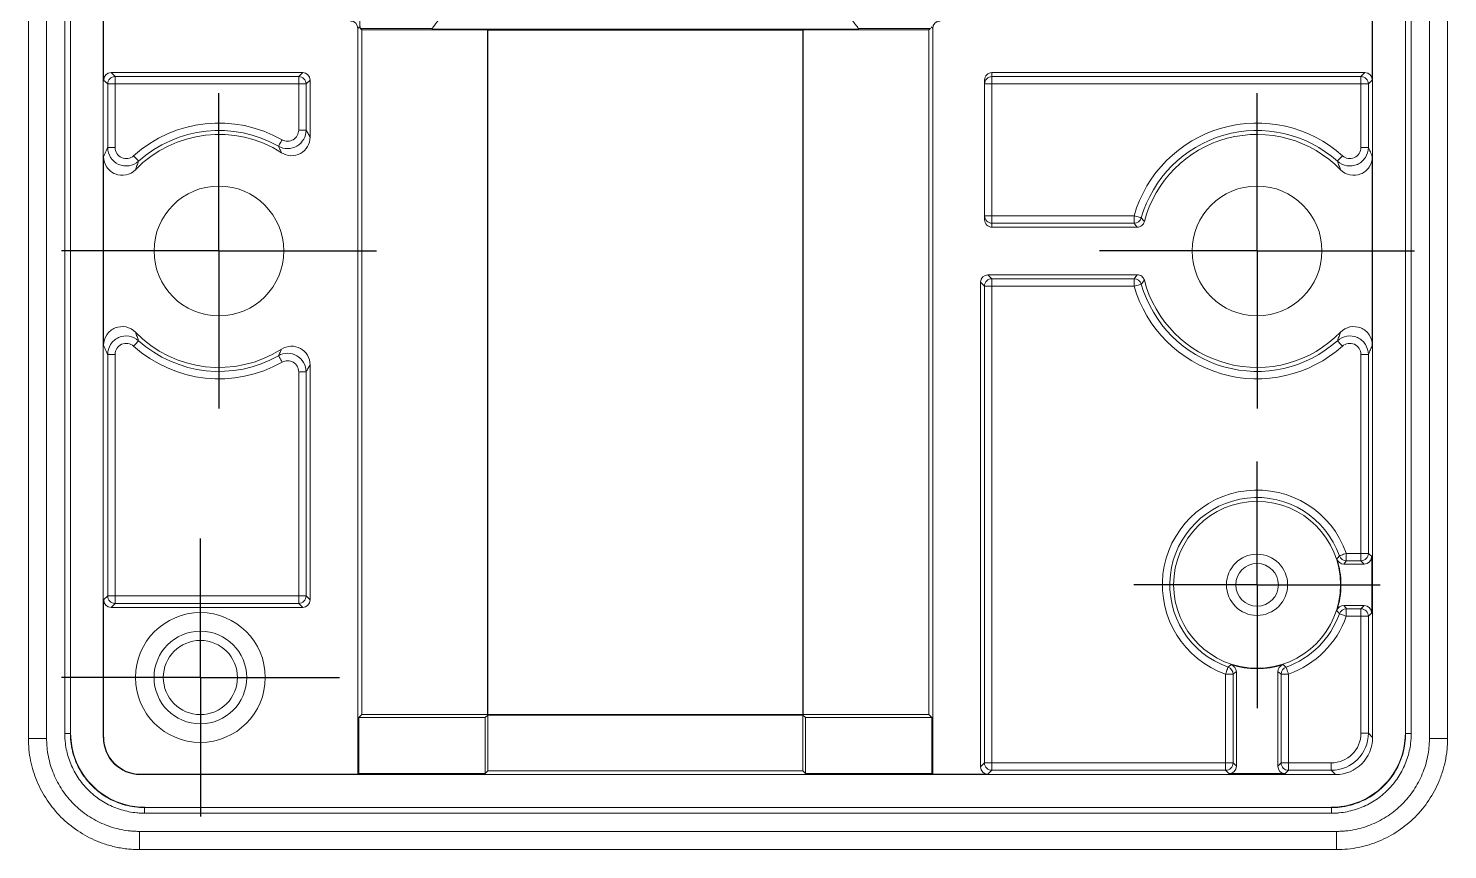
# Model space of a CAD drawing. Header units: millimetres. Extents: x 2 to 295, y 1 to 209.
# Drawn here: x 200.39 to 238.67, y 115.47 to 137.61 of the extents above; entities that cross this region are included whole.
import ezdxf

# ---------------------------------------------------------------- set-up
doc = ezdxf.new("R2010")
doc.units = ezdxf.units.MM
doc.layers.add('SLD-0', color=179, linetype='Continuous')

# ---------------------------------------------------------------- blocks, each defined once
blk = doc.blocks.new('SW_CENTERMARKSYMBOL_3')
at = {"layer": 'SLD-0', "color": 0}
for p, q in [((0, 2.5), (0, 4.25)), ((0, 0), (0, 2.5)), ((-2.5, 0), (-4.25, 0)), ((0, 0), (-2.5, 0)), ((0, 0), (0, -2.5)), ((0, 0), (2.5, 0)), ((2.5, 0), (4.25, 0)), ((0, -2.5), (0, -4.25))]:
    blk.add_line(p, q, dxfattribs=at)
blk = doc.blocks.new('SW_CENTERMARKSYMBOL_5')
at = {"layer": 'SLD-0', "color": 0}
for p, q in [((0, 2.5), (0, 3.325)), ((0, 0), (0, 2.5)), ((-2.5, 0), (-3.325, 0)), ((0, 0), (-2.5, 0)), ((0, 0), (0, -2.5)), ((0, 0), (2.5, 0)), ((2.5, 0), (3.325, 0)), ((0, -2.5), (0, -3.325))]:
    blk.add_line(p, q, dxfattribs=at)
blk = doc.blocks.new('SW_CENTERMARKSYMBOL_8')
at = {"layer": 'SLD-0', "color": 0}
for p, q in [((0, 2.5), (0, 4.25)), ((0, 0), (0, 2.5)), ((-2.5, 0), (-4.25, 0)), ((0, 0), (-2.5, 0)), ((0, 0), (0, -2.5)), ((0, 0), (2.5, 0)), ((2.5, 0), (4.25, 0)), ((0, -2.5), (0, -4.25))]:
    blk.add_line(p, q, dxfattribs=at)
blk = doc.blocks.new('SW_CENTERMARKSYMBOL_9')
at = {"layer": 'SLD-0', "color": 0}
for p, q in [((0, 2.5), (0, 3.75)), ((0, 0), (0, 2.5)), ((-2.5, 0), (-3.75, 0)), ((0, 0), (-2.5, 0)), ((0, 0), (0, -2.5)), ((0, 0), (2.5, 0)), ((2.5, 0), (3.75, 0)), ((0, -2.5), (0, -3.75))]:
    blk.add_line(p, q, dxfattribs=at)

msp = doc.modelspace()

# ---------------------------------------------------------------- linework, layer by layer
at = {"color": 7, "linetype": 'Continuous', "lineweight": 15}
for p, q in [((200.389, 118.468), (200.389, 162.748)), ((200.88, 162.748), (200.88, 118.468)), ((202.41, 118.49), (202.41, 162.726)), ((236.646, 162.726), (236.646, 118.49)), ((238.177, 118.468), (238.177, 162.748)), ((238.668, 162.748), (238.668, 118.468)), ((201.37, 118.601), (201.37, 162.616)), ((201.521, 162.616), (201.521, 118.601)), ((201.528, 162.608), (201.528, 118.608)), ((237.528, 118.608), (237.528, 162.608)), ((237.536, 118.601), (237.536, 162.616)), ((237.687, 162.616), (237.687, 118.601)), ((202.419, 137.978), (202.419, 136.217)), ((236.637, 136.217), (236.637, 137.978)), ((209.318, 137.65), (209.277, 137.608)), ((209.277, 137.608), (209.277, 117.499)), ((209.337, 137.608), (209.378, 137.568)), ((211.284, 137.608), (209.337, 137.608)), ((209.378, 119.108), (209.378, 137.568)), ((212.773, 137.568), (209.378, 137.568)), ((222.789, 137.585), (211.268, 137.585)), ((212.778, 137.562), (212.773, 137.568)), ((212.773, 137.568), (212.773, 119.108)), ((221.278, 137.562), (212.778, 137.562)), ((212.778, 137.562), (212.778, 119.113)), ((221.283, 137.568), (221.278, 137.562)), ((221.278, 119.113), (221.278, 137.562)), ((224.678, 137.568), (221.283, 137.568)), ((221.283, 119.108), (221.283, 137.568)), ((224.719, 137.608), (222.773, 137.608)), ((224.678, 137.568), (224.719, 137.608)), ((224.678, 137.568), (224.678, 119.108)), ((224.78, 137.608), (224.738, 137.65)), ((224.78, 117.499), (224.78, 137.608)), ((202.619, 136.417), (207.787, 136.417)), ((202.619, 136.417), (202.727, 136.31)), ((202.727, 136.31), (207.68, 136.31)), ((202.727, 136.31), (202.727, 136.11)), ((207.68, 136.31), (207.787, 136.417)), ((207.68, 136.31), (207.68, 136.11)), ((226.378, 136.417), (236.437, 136.417)), ((226.378, 136.417), (226.378, 136.31)), ((226.378, 136.31), (236.33, 136.31)), ((226.378, 136.11), (226.378, 136.31)), ((236.33, 136.31), (236.437, 136.417)), ((236.33, 136.11), (236.33, 136.31)), ((202.527, 136.11), (202.419, 136.217)), ((202.527, 134.399), (202.527, 136.11)), ((202.527, 136.11), (202.727, 136.11)), ((202.727, 136.11), (202.727, 134.399)), ((207.68, 136.11), (202.727, 136.11)), ((207.68, 134.867), (207.68, 136.11)), ((207.88, 136.11), (207.68, 136.11)), ((207.987, 136.217), (207.88, 136.11)), ((207.88, 136.11), (207.88, 134.867)), ((207.987, 134.677), (207.987, 136.217)), ((226.178, 136.217), (226.178, 132.449)), ((226.378, 136.11), (226.178, 136.11)), ((226.378, 136.11), (226.378, 132.556)), ((236.33, 136.11), (226.378, 136.11)), ((236.53, 136.11), (236.33, 136.11)), ((236.33, 134.399), (236.33, 136.11)), ((236.637, 136.217), (236.53, 136.11)), ((236.53, 136.11), (236.53, 134.399)), ((207.68, 134.867), (207.88, 134.867)), ((202.727, 134.399), (202.527, 134.399)), ((236.53, 134.399), (236.33, 134.399)), ((202.419, 134.148), (202.419, 129.069)), ((236.637, 129.069), (236.637, 134.148)), ((226.378, 132.556), (226.178, 132.556)), ((226.378, 132.556), (226.378, 132.356)), ((226.378, 132.556), (230.213, 132.556)), ((230.213, 132.356), (230.213, 132.556)), ((226.378, 132.356), (226.378, 132.249)), ((230.213, 132.356), (226.378, 132.356)), ((230.295, 132.249), (226.378, 132.249)), ((230.295, 130.967), (226.269, 130.967)), ((226.269, 130.967), (226.377, 130.86)), ((226.069, 130.767), (226.069, 117.699)), ((226.177, 130.66), (226.069, 130.767)), ((226.177, 117.806), (226.177, 130.66)), ((226.177, 130.66), (226.377, 130.66)), ((226.377, 130.86), (230.213, 130.86)), ((226.377, 130.86), (226.377, 130.66)), ((226.377, 130.66), (226.377, 117.806)), ((230.213, 130.66), (226.377, 130.66)), ((230.213, 130.86), (230.213, 130.66)), ((202.527, 122.306), (202.527, 128.817)), ((202.727, 128.817), (202.527, 128.817)), ((202.727, 128.817), (202.727, 122.306)), ((236.53, 128.817), (236.33, 128.817)), ((236.33, 123.456), (236.33, 128.817)), ((236.53, 128.817), (236.53, 123.456)), ((207.68, 128.349), (207.88, 128.349)), ((207.68, 122.306), (207.68, 128.349)), ((207.88, 128.349), (207.88, 122.306)), ((207.987, 122.199), (207.987, 128.539)), ((235.936, 123.456), (235.936, 123.256)), ((235.936, 123.456), (236.33, 123.456)), ((236.53, 123.456), (236.33, 123.456)), ((236.33, 123.256), (236.33, 123.456)), ((236.53, 123.456), (236.62, 123.367)), ((236.62, 123.367), (236.62, 121.85)), ((235.872, 123.167), (236.42, 123.167)), ((236.33, 123.256), (235.936, 123.256)), ((236.42, 123.167), (236.33, 123.256)), ((202.419, 122.199), (202.527, 122.306)), ((202.419, 118.499), (202.419, 122.199)), ((202.527, 122.306), (202.727, 122.306)), ((202.727, 122.106), (202.727, 122.306)), ((202.727, 122.306), (207.68, 122.306)), ((207.68, 122.106), (207.68, 122.306)), ((207.88, 122.306), (207.68, 122.306)), ((207.88, 122.306), (207.987, 122.199)), ((202.727, 122.106), (202.619, 121.999)), ((202.619, 121.999), (207.787, 121.999)), ((207.68, 122.106), (202.727, 122.106)), ((207.787, 121.999), (207.68, 122.106)), ((236.42, 122.05), (235.872, 122.05)), ((235.936, 121.96), (236.33, 121.96)), ((235.936, 121.76), (235.936, 121.96)), ((236.33, 121.76), (235.936, 121.76)), ((236.33, 121.96), (236.42, 122.05)), ((236.33, 121.76), (236.33, 121.96)), ((236.53, 121.76), (236.33, 121.76)), ((236.33, 118.606), (236.33, 121.76)), ((236.62, 121.85), (236.53, 121.76)), ((236.53, 121.76), (236.53, 118.606)), ((232.68, 120.2), (232.88, 120.2)), ((232.68, 117.806), (232.68, 120.2)), ((232.88, 120.2), (232.88, 117.806)), ((232.97, 117.717), (232.97, 120.265)), ((234.087, 120.265), (234.087, 117.717)), ((234.177, 117.806), (234.177, 120.2)), ((234.377, 120.2), (234.177, 120.2)), ((234.377, 120.2), (234.377, 117.806)), ((209.378, 119.108), (209.298, 119.028)), ((209.378, 119.108), (212.773, 119.108)), ((212.778, 119.095), (212.711, 119.028)), ((212.778, 119.113), (212.773, 119.108)), ((212.778, 119.113), (221.278, 119.113)), ((221.278, 119.095), (212.778, 119.095)), ((212.778, 119.095), (212.778, 117.588)), ((221.278, 119.113), (221.283, 119.108)), ((221.278, 119.095), (221.345, 119.028)), ((221.278, 117.588), (221.278, 119.095)), ((221.283, 119.108), (224.678, 119.108)), ((224.678, 119.108), (224.758, 119.028)), ((209.298, 119.028), (209.298, 117.521)), ((209.298, 119.028), (212.711, 119.028)), ((212.711, 119.028), (212.711, 117.521)), ((221.345, 119.028), (224.758, 119.028)), ((221.345, 117.521), (221.345, 119.028)), ((224.758, 117.521), (224.758, 119.028)), ((200.389, 118.468), (200.88, 118.468)), ((201.37, 118.601), (201.521, 118.601)), ((201.521, 118.601), (201.528, 118.608)), ((202.41, 118.49), (202.419, 118.499)), ((236.53, 118.606), (236.33, 118.606)), ((236.53, 118.606), (236.646, 118.49)), ((237.528, 118.608), (237.536, 118.601)), ((237.687, 118.601), (237.536, 118.601)), ((238.668, 118.468), (238.177, 118.468)), ((209.298, 117.521), (209.277, 117.499)), ((209.298, 117.521), (212.711, 117.521)), ((212.778, 117.588), (212.711, 117.521)), ((212.778, 117.588), (221.278, 117.588)), ((221.278, 117.588), (221.345, 117.521)), ((221.345, 117.521), (224.758, 117.521)), ((224.758, 117.521), (224.78, 117.499)), ((226.069, 117.699), (226.177, 117.806)), ((226.377, 117.806), (226.177, 117.806)), ((226.377, 117.606), (226.269, 117.499)), ((226.377, 117.806), (226.377, 117.606)), ((226.377, 117.806), (232.68, 117.806)), ((232.68, 117.606), (226.377, 117.606)), ((232.68, 117.806), (232.68, 117.606)), ((232.68, 117.806), (232.88, 117.806)), ((232.77, 117.517), (232.68, 117.606)), ((232.88, 117.806), (232.97, 117.717)), ((234.087, 117.717), (234.177, 117.806)), ((234.177, 117.806), (234.377, 117.806)), ((234.377, 117.606), (234.287, 117.517)), ((234.377, 117.606), (234.377, 117.806)), ((234.377, 117.806), (235.53, 117.806)), ((235.53, 117.606), (234.377, 117.606)), ((235.53, 117.606), (235.53, 117.806)), ((235.646, 117.49), (235.53, 117.606)), ((203.419, 117.499), (203.41, 117.49)), ((235.646, 117.49), (203.41, 117.49)), ((203.419, 117.499), (209.277, 117.499)), ((224.78, 117.499), (226.269, 117.499)), ((234.287, 117.517), (232.77, 117.517)), ((203.528, 116.608), (203.521, 116.601)), ((203.521, 116.449), (203.521, 116.601)), ((203.521, 116.601), (235.536, 116.601)), ((235.536, 116.449), (203.521, 116.449)), ((203.528, 116.608), (235.528, 116.608)), ((235.536, 116.601), (235.528, 116.608)), ((235.536, 116.449), (235.536, 116.601)), ((203.388, 115.96), (235.668, 115.96)), ((203.388, 115.469), (203.388, 115.96)), ((235.668, 115.469), (235.668, 115.96)), ((235.668, 115.469), (203.388, 115.469))]:
    msp.add_line(p, q, dxfattribs=at)
at = {"color": 7, "linetype": 'Continuous', "lineweight": 15, "flags": 128}
for points in [[(207.232, 134.606), (207.213, 134.573), (207.194, 134.54), (207.177, 134.51), (207.162, 134.484), (207.15, 134.462), (207.141, 134.446), (207.135, 134.436), (207.133, 134.432)], [(203.227, 134.176), (203.253, 134.147), (203.278, 134.119), (203.301, 134.094), (203.321, 134.071), (203.337, 134.053), (203.35, 134.039), (203.357, 134.03), (203.36, 134.027)], [(235.696, 134.027), (235.699, 134.03), (235.707, 134.039), (235.719, 134.053), (235.736, 134.071), (235.756, 134.094), (235.779, 134.119), (235.804, 134.147), (235.83, 134.176)], [(230.405, 132.501), (230.401, 132.503), (230.39, 132.506), (230.372, 132.511), (230.348, 132.518), (230.319, 132.526), (230.286, 132.536), (230.25, 132.546), (230.213, 132.556)], [(230.295, 132.249), (230.25, 132.307), (230.213, 132.356)], [(230.213, 130.86), (230.259, 130.92), (230.295, 130.967)], [(230.405, 130.715), (230.401, 130.714), (230.39, 130.711), (230.372, 130.706), (230.348, 130.699), (230.319, 130.69), (230.286, 130.681), (230.25, 130.671), (230.213, 130.66)], [(203.227, 129.04), (203.253, 129.069), (203.278, 129.097), (203.301, 129.123), (203.321, 129.145), (203.337, 129.164), (203.35, 129.178), (203.357, 129.186), (203.36, 129.189)], [(235.696, 129.189), (235.699, 129.186), (235.707, 129.178), (235.719, 129.164), (235.736, 129.145), (235.756, 129.123), (235.779, 129.097), (235.804, 129.069), (235.83, 129.04)], [(207.232, 128.61), (207.213, 128.644), (207.194, 128.676), (207.177, 128.706), (207.162, 128.733), (207.15, 128.754), (207.141, 128.77), (207.135, 128.78), (207.133, 128.784)], [(235.936, 123.456), (235.9, 123.444), (235.864, 123.431), (235.832, 123.42), (235.803, 123.41), (235.78, 123.401), (235.762, 123.395), (235.751, 123.391), (235.748, 123.39)], [(235.936, 123.256), (235.904, 123.212), (235.872, 123.167)], [(235.936, 121.76), (235.9, 121.773), (235.864, 121.785), (235.832, 121.797), (235.803, 121.807), (235.78, 121.815), (235.762, 121.821), (235.751, 121.825), (235.748, 121.826)], [(232.68, 120.2), (232.693, 120.237), (232.705, 120.272), (232.717, 120.305), (232.727, 120.333), (232.735, 120.357), (232.741, 120.374), (232.745, 120.385), (232.746, 120.389)], [(234.177, 120.2), (234.132, 120.232), (234.087, 120.265)], [(234.377, 120.2), (234.364, 120.237), (234.351, 120.272), (234.34, 120.305), (234.33, 120.333), (234.321, 120.357), (234.315, 120.374), (234.311, 120.385), (234.31, 120.389)]]:
    msp.add_lwpolyline(points, dxfattribs=at)
at = {"color": 7, "linetype": 'Continuous', "lineweight": 15}
for centre, radius in [((205.528, 131.608), 1.75), ((233.528, 131.608), 1.75), ((233.528, 122.608), 2.25), ((233.528, 122.608), 0.825), ((233.528, 122.608), 0.575), ((205.028, 120.108), 1.75), ((205.028, 120.108), 1.25), ((205.028, 120.108), 1)]:
    msp.add_circle(centre, radius, dxfattribs=at)
for centre, radius, start, end in [((217.028, 133.608), 7, 145.149, 145.3816), ((217.028, 133.608), 7, 34.6184, 34.851), ((202.727, 136.11), 0.2, 90.0052, 179.9948), ((207.68, 136.11), 0.2, 0.0052, 89.9948), ((226.378, 136.217), 0.2, 90, 180), ((226.378, 136.11), 0.2, 89.9987, 179.9992), ((236.33, 136.11), 0.2, 0.0057, 89.9943), ((205.528, 131.608), 3.448, 60.3942, 131.8701), ((205.528, 131.608), 3.141, 57.4467, 135.7754), ((205.528, 131.608), 3.248, 60.3942, 131.8701), ((233.528, 131.608), 3.448, 48.1299, 164.0382), ((233.528, 131.608), 3.248, 48.1299, 164.0382), ((233.528, 131.608), 3.141, 44.2246, 165.4219), ((226.378, 132.556), 0.2, 180.0008, 270.001), ((226.378, 132.449), 0.2, 180, 270), ((230.213, 132.556), 0.2, 270.0038, 344.0346), ((238.208, 138.741), 9.99, 218.647, 219.4051), ((226.377, 130.66), 0.2, 90.005, 179.995), ((230.213, 130.66), 0.2, 15.9652, 89.9964), ((233.528, 131.608), 3.448, 195.9618, 311.8701), ((238.186, 124.494), 9.962, 140.5938, 141.3541), ((233.528, 131.608), 3.248, 195.9618, 311.8701), ((233.528, 131.608), 3.141, 194.5781, 315.7754), ((205.528, 131.608), 3.141, 224.2246, 302.5533), ((205.528, 131.608), 3.448, 228.1299, 299.6058), ((205.528, 131.608), 3.248, 228.1299, 299.6058), ((233.528, 122.608), 2.553, 19.4062, 250.5938), ((233.528, 122.608), 2.353, 19.4062, 250.5938), ((230.039, 127.763), 7.191, 321.6841, 322.5425), ((233.528, 122.608), 2.263, 342.0678, 17.9322), ((235.936, 123.456), 0.2, 199.4097, 269.9964), ((236.33, 123.456), 0.2, 270.0062, 359.9943), ((202.727, 122.306), 0.2, 180.005, 269.995), ((207.68, 122.306), 0.2, 270.005, 359.995), ((233.528, 122.608), 2.353, 289.4062, 340.5938), ((233.528, 122.608), 2.553, 289.4062, 340.5938), ((229.9, 117.345), 7.367, 37.4671, 38.3051), ((235.936, 121.76), 0.2, 90.0036, 160.5903), ((228.865, 116.954), 8.664, 35.296, 36.0278), ((236.33, 121.76), 0.2, 0.0055, 89.9945), ((228.335, 126.146), 7.253, 307.4598, 308.3109), ((232.68, 120.2), 0.2, 0.0047, 70.5891), ((233.528, 122.608), 2.263, 252.0678, 287.9322), ((227.917, 127.211), 8.59, 305.2929, 306.0309), ((234.377, 120.2), 0.2, 109.4109, 179.9953), ((238.733, 126.161), 7.271, 231.6902, 232.5391), ((226.377, 117.806), 0.2, 180.005, 269.995), ((232.68, 117.806), 0.2, 270.0052, 359.9948), ((234.377, 117.806), 0.2, 180.0055, 269.9945)]:
    msp.add_arc(centre, radius, start, end, dxfattribs=at)
for centre, major_axis, ratio, start_param, end_param in [((209.077, 137.608), (-0.141, -0.141), 0.999924, 2.356233, 3.926953), ((209.338, 140.608), (0, 3), 0.008727, 2.537675, 3.132866), ((224.98, 137.608), (0.141, -0.141), 0.999924, 2.356233, 3.926953), ((202.619, 136.217), (0.141, -0.141), 0.999924, 2.356233, 3.926953), ((207.787, 136.217), (-0.141, -0.141), 0.999924, 2.356233, 3.926953), ((236.437, 136.217), (-0.141, -0.141), 0.999924, 2.356233, 3.926953), ((226.269, 130.767), (-0.141, 0.141), 0.999924, 5.497825, 7.068545), ((236.42, 123.367), (0.141, -0.141), 0.999924, 5.497825, 7.068545), ((202.619, 122.199), (-0.141, -0.141), 0.999924, 5.497825, 7.068545), ((207.787, 122.199), (0.141, -0.141), 0.999924, 5.497825, 7.068545), ((236.42, 121.85), (0.141, 0.141), 0.999924, 5.497825, 7.068545), ((203.528, 118.608), (1.414, 1.414), 0.999924, 2.356233, 3.926953), ((203.41, 118.49), (0.707, 0.707), 0.999924, 2.356233, 3.926953), ((203.419, 118.499), (0.707, 0.707), 0.999924, 2.356233, 3.926953), ((235.528, 118.608), (-1.414, 1.414), 0.999924, 2.356233, 3.926953), ((235.53, 118.607), (0.707, -0.707), 0.999954, 5.497825, 7.068545), ((235.53, 118.607), (-0.566, 0.566), 0.999924, 2.356233, 3.926953), ((235.646, 118.49), (-0.707, 0.707), 0.999924, 2.356233, 3.926953), ((226.269, 117.699), (0.141, 0.141), 0.999924, 2.356233, 3.926953), ((232.77, 117.717), (0.141, -0.141), 0.999924, 5.497825, 7.068545), ((234.287, 117.717), (-0.141, -0.141), 0.999924, 5.497825, 7.068545)]:
    msp.add_ellipse(centre, major_axis=major_axis, ratio=ratio, start_param=start_param, end_param=end_param, dxfattribs=at)
for points, knots in [([(211.284, 137.608), (211.285, 137.61), (211.304, 137.638), (211.378, 137.741), (211.433, 137.816), (211.578, 138.002), (211.669, 138.115), (211.883, 138.357), (212.007, 138.489), (212.145, 138.624)], [0, 0, 0, 0, 0.25, 0.25, 0.5, 0.5, 0.75, 0.75, 1, 1, 1, 1]), ([(221.911, 138.624), (222.048, 138.49), (222.173, 138.357), (222.387, 138.114), (222.477, 138.005), (222.586, 137.865), (222.618, 137.822), (222.673, 137.747), (222.696, 137.716), (222.752, 137.639), (222.771, 137.61), (222.773, 137.608)], [0, 0, 0, 0, 0.25, 0.25, 0.5, 0.5, 0.625, 0.625, 0.75, 0.75, 1, 1, 1, 1]), ([(207.88, 134.867), (207.88, 134.779), (207.857, 134.693), (207.77, 134.543), (207.707, 134.479), (207.556, 134.391), (207.47, 134.368), (207.296, 134.367), (207.209, 134.389), (207.133, 134.432)], [0, 0, 0, 0, 0.25, 0.25, 0.5, 0.5, 0.75, 0.75, 1, 1, 1, 1]), ([(207.232, 134.606), (207.323, 134.554), (207.44, 134.555), (207.622, 134.661), (207.68, 134.762), (207.68, 134.867)], [0, 0, 0, 0, 0.5, 0.5, 1, 1, 1, 1]), ([(207.88, 134.867), (207.898, 134.837), (207.915, 134.806), (207.933, 134.774), (207.951, 134.742), (207.969, 134.71), (207.987, 134.677)], [0.00019828, 0.00019828, 0.00019828, 0.00019828, 0.00629806, 0.00629806, 0.00629806, 0.01250197, 0.01250197, 0.01250197, 0.01250197]), ([(202.419, 134.148), (202.427, 134.168), (202.436, 134.188), (202.444, 134.208), (202.453, 134.23), (202.462, 134.252), (202.471, 134.273), (202.49, 134.316), (202.508, 134.358), (202.527, 134.399)], [0, 0, 0, 0, 0.00283024, 0.00283024, 0.00283024, 0.00599671, 0.00599671, 0.00599671, 0.01230479, 0.01230479, 0.01230479, 0.01230479]), ([(203.36, 134.027), (203.288, 133.962), (203.199, 133.92), (203.01, 133.891), (202.91, 133.904), (202.736, 133.982), (202.66, 134.046), (202.555, 134.208), (202.527, 134.303), (202.527, 134.399)], [0, 0, 0, 0, 0.25, 0.25, 0.5, 0.5, 0.75, 0.75, 1, 1, 1, 1]), ([(202.727, 134.399), (202.727, 134.341), (202.743, 134.284), (202.806, 134.188), (202.852, 134.149), (202.957, 134.102), (203.016, 134.094), (203.13, 134.112), (203.183, 134.137), (203.227, 134.176)], [0, 0, 0, 0, 0.25, 0.25, 0.5, 0.5, 0.75, 0.75, 1, 1, 1, 1]), ([(207.218, 134.256), (207.204, 134.286), (207.19, 134.316), (207.175, 134.346), (207.161, 134.375), (207.147, 134.404), (207.133, 134.432)], [0, 0, 0, 0, 0.00620371, 0.00620371, 0.00620371, 0.01230331, 0.01230331, 0.01230331, 0.01230331]), ([(207.987, 134.677), (207.987, 134.587), (207.963, 134.499), (207.872, 134.346), (207.806, 134.282), (207.649, 134.196), (207.56, 134.174), (207.382, 134.18), (207.294, 134.207), (207.218, 134.256)], [0, 0, 0, 0, 0.25, 0.25, 0.5, 0.5, 0.75, 0.75, 1, 1, 1, 1]), ([(236.53, 134.399), (236.53, 134.303), (236.502, 134.208), (236.398, 134.047), (236.321, 133.982), (236.147, 133.904), (236.048, 133.891), (235.858, 133.92), (235.768, 133.962), (235.696, 134.027)], [0, 0, 0, 0, 0.25, 0.25, 0.5, 0.5, 0.75, 0.75, 1, 1, 1, 1]), ([(235.83, 134.176), (235.873, 134.137), (235.927, 134.112), (236.041, 134.094), (236.1, 134.102), (236.205, 134.149), (236.251, 134.188), (236.313, 134.284), (236.33, 134.341), (236.33, 134.399)], [0, 0, 0, 0, 0.25, 0.25, 0.5, 0.5, 0.75, 0.75, 1, 1, 1, 1]), ([(236.53, 134.399), (236.548, 134.359), (236.566, 134.318), (236.584, 134.276), (236.602, 134.234), (236.619, 134.192), (236.637, 134.148)], [0.0001983, 0.0001983, 0.0001983, 0.0001983, 0.00635645, 0.00635645, 0.00635645, 0.01250309, 0.01250309, 0.01250309, 0.01250309]), ([(203.277, 133.799), (203.208, 133.727), (203.118, 133.679), (202.925, 133.638), (202.822, 133.647), (202.64, 133.721), (202.559, 133.787), (202.449, 133.95), (202.419, 134.048), (202.419, 134.148)], [0, 0, 0, 0, 0.25, 0.25, 0.5, 0.5, 0.75, 0.75, 1, 1, 1, 1]), ([(203.36, 134.027), (203.346, 133.99), (203.332, 133.951), (203.318, 133.913), (203.31, 133.893), (203.303, 133.873), (203.296, 133.853), (203.29, 133.835), (203.284, 133.817), (203.277, 133.799)], [0.00019829, 0.00019829, 0.00019829, 0.00019829, 0.00650606, 0.00650606, 0.00650606, 0.00967236, 0.00967236, 0.00967236, 0.01250243, 0.01250243, 0.01250243, 0.01250243]), ([(235.779, 133.799), (235.765, 133.839), (235.752, 133.877), (235.738, 133.915), (235.724, 133.953), (235.71, 133.991), (235.696, 134.027)], [0, 0, 0, 0, 0.0061463, 0.0061463, 0.0061463, 0.01230414, 0.01230414, 0.01230414, 0.01230414]), ([(236.637, 134.148), (236.637, 134.048), (236.607, 133.95), (236.497, 133.787), (236.417, 133.721), (236.234, 133.647), (236.131, 133.638), (235.938, 133.679), (235.849, 133.727), (235.779, 133.799)], [0, 0, 0, 0, 0.25, 0.25, 0.5, 0.5, 0.75, 0.75, 1, 1, 1, 1]), ([(230.488, 132.399), (230.477, 132.356), (230.452, 132.318), (230.382, 132.264), (230.339, 132.249), (230.295, 132.249)], [0, 0, 0, 0, 0.5, 0.5, 1, 1, 1, 1]), ([(230.295, 130.967), (230.339, 130.967), (230.382, 130.953), (230.452, 130.899), (230.477, 130.86), (230.488, 130.818)], [0, 0, 0, 0, 0.5, 0.5, 1, 1, 1, 1]), ([(202.419, 129.069), (202.419, 129.168), (202.449, 129.266), (202.559, 129.43), (202.64, 129.495), (202.822, 129.569), (202.925, 129.578), (203.118, 129.538), (203.208, 129.489), (203.277, 129.418)], [0, 0, 0, 0, 0.25, 0.25, 0.5, 0.5, 0.75, 0.75, 1, 1, 1, 1]), ([(203.277, 129.418), (203.291, 129.378), (203.305, 129.339), (203.319, 129.301), (203.332, 129.263), (203.346, 129.226), (203.36, 129.189)], [0, 0, 0, 0, 0.0061463, 0.0061463, 0.0061463, 0.01230414, 0.01230414, 0.01230414, 0.01230414]), ([(235.696, 129.189), (235.711, 129.227), (235.725, 129.265), (235.739, 129.304), (235.746, 129.323), (235.753, 129.343), (235.76, 129.363), (235.766, 129.381), (235.773, 129.399), (235.779, 129.418)], [0.00019829, 0.00019829, 0.00019829, 0.00019829, 0.00650606, 0.00650606, 0.00650606, 0.00967236, 0.00967236, 0.00967236, 0.01250243, 0.01250243, 0.01250243, 0.01250243]), ([(235.779, 129.418), (235.849, 129.489), (235.938, 129.538), (236.131, 129.578), (236.235, 129.569), (236.417, 129.495), (236.497, 129.43), (236.607, 129.266), (236.637, 129.168), (236.637, 129.069)], [0, 0, 0, 0, 0.25, 0.25, 0.5, 0.5, 0.75, 0.75, 1, 1, 1, 1]), ([(202.527, 128.817), (202.509, 128.857), (202.491, 128.898), (202.473, 128.94), (202.455, 128.982), (202.437, 129.025), (202.419, 129.069)], [0.0001983, 0.0001983, 0.0001983, 0.0001983, 0.00635645, 0.00635645, 0.00635645, 0.01250309, 0.01250309, 0.01250309, 0.01250309]), ([(202.527, 128.817), (202.527, 128.914), (202.555, 129.009), (202.659, 129.169), (202.735, 129.235), (202.91, 129.312), (203.009, 129.326), (203.199, 129.296), (203.288, 129.254), (203.36, 129.189)], [0, 0, 0, 0, 0.25, 0.25, 0.5, 0.5, 0.75, 0.75, 1, 1, 1, 1]), ([(203.227, 129.04), (203.183, 129.079), (203.13, 129.105), (203.016, 129.122), (202.956, 129.114), (202.852, 129.068), (202.806, 129.028), (202.744, 128.932), (202.727, 128.875), (202.727, 128.817)], [0, 0, 0, 0, 0.25, 0.25, 0.5, 0.5, 0.75, 0.75, 1, 1, 1, 1]), ([(207.218, 128.961), (207.294, 129.009), (207.382, 129.036), (207.559, 129.042), (207.649, 129.021), (207.806, 128.935), (207.872, 128.871), (207.963, 128.718), (207.987, 128.629), (207.987, 128.539)], [0, 0, 0, 0, 0.25, 0.25, 0.5, 0.5, 0.75, 0.75, 1, 1, 1, 1]), ([(235.696, 129.189), (235.768, 129.254), (235.858, 129.296), (236.047, 129.326), (236.147, 129.313), (236.321, 129.235), (236.397, 129.17), (236.502, 129.009), (236.53, 128.914), (236.53, 128.817)], [0, 0, 0, 0, 0.25, 0.25, 0.5, 0.5, 0.75, 0.75, 1, 1, 1, 1]), ([(236.33, 128.817), (236.33, 128.875), (236.313, 128.932), (236.25, 129.029), (236.205, 129.068), (236.1, 129.114), (236.04, 129.122), (235.927, 129.104), (235.873, 129.079), (235.83, 129.04)], [0, 0, 0, 0, 0.25, 0.25, 0.5, 0.5, 0.75, 0.75, 1, 1, 1, 1]), ([(236.637, 129.069), (236.629, 129.049), (236.621, 129.029), (236.613, 129.009), (236.603, 128.987), (236.594, 128.965), (236.585, 128.943), (236.567, 128.9), (236.548, 128.858), (236.53, 128.817)], [0, 0, 0, 0, 0.00283024, 0.00283024, 0.00283024, 0.00599671, 0.00599671, 0.00599671, 0.01230479, 0.01230479, 0.01230479, 0.01230479]), ([(207.133, 128.784), (207.148, 128.813), (207.162, 128.843), (207.177, 128.873), (207.191, 128.902), (207.204, 128.931), (207.218, 128.961)], [0.00019828, 0.00019828, 0.00019828, 0.00019828, 0.0064653, 0.0064653, 0.0064653, 0.01250159, 0.01250159, 0.01250159, 0.01250159]), ([(207.133, 128.784), (207.209, 128.827), (207.296, 128.85), (207.469, 128.849), (207.556, 128.825), (207.707, 128.738), (207.77, 128.674), (207.856, 128.524), (207.88, 128.437), (207.88, 128.349)], [0, 0, 0, 0, 0.25, 0.25, 0.5, 0.5, 0.75, 0.75, 1, 1, 1, 1]), ([(207.68, 128.349), (207.68, 128.455), (207.621, 128.556), (207.44, 128.661), (207.323, 128.662), (207.232, 128.61)], [0, 0, 0, 0, 0.5, 0.5, 1, 1, 1, 1]), ([(207.987, 128.539), (207.97, 128.507), (207.952, 128.476), (207.935, 128.445), (207.916, 128.412), (207.898, 128.381), (207.88, 128.349)], [0, 0, 0, 0, 0.00603648, 0.00603648, 0.00603648, 0.01230368, 0.01230368, 0.01230368, 0.01230368]), ([(203.388, 115.469), (203.33, 115.47), (203.215, 115.472), (203.043, 115.487), (202.874, 115.511), (202.709, 115.545), (202.548, 115.587), (202.392, 115.637), (202.106, 115.747), (201.71, 115.959), (201.254, 116.334), (200.879, 116.79), (200.648, 117.222), (200.515, 117.589), (200.444, 117.872), (200.397, 118.166), (200.392, 118.367), (200.389, 118.468)], [0, 0, 0, 0, 0.03708, 0.073715, 0.109904, 0.145647, 0.180945, 0.215797, 0.250203, 0.375926, 0.500034, 0.624131, 0.749865, 0.810349, 0.872199, 0.935416, 1, 1, 1, 1]), ([(200.88, 118.468), (200.881, 118.427), (200.882, 118.345), (200.894, 118.182), (200.924, 117.978), (200.984, 117.739), (201.067, 117.507), (201.173, 117.284), (201.299, 117.073), (201.446, 116.874), (201.612, 116.692), (201.795, 116.526), (201.993, 116.379), (202.204, 116.253), (202.427, 116.147), (202.659, 116.064), (202.898, 116.004), (203.102, 115.974), (203.265, 115.962), (203.347, 115.96), (203.388, 115.96)], [0, 0, 0, 0, 0.031209, 0.062518, 0.125016, 0.187514, 0.250012, 0.312509, 0.375006, 0.437503, 0.5, 0.562497, 0.624994, 0.687491, 0.749988, 0.812486, 0.874984, 0.937482, 0.968722, 1, 1, 1, 1]), ([(203.521, 116.449), (203.493, 116.45), (203.422, 116.451), (203.282, 116.461), (203.1, 116.487), (202.895, 116.539), (202.696, 116.61), (202.505, 116.7), (202.324, 116.809), (202.154, 116.935), (201.997, 117.077), (201.855, 117.234), (201.729, 117.404), (201.62, 117.585), (201.53, 117.776), (201.459, 117.975), (201.407, 118.18), (201.382, 118.355), (201.371, 118.495), (201.37, 118.566), (201.37, 118.601)], [0, 0, 0, 0, 0.025008, 0.062517, 0.125015, 0.187514, 0.250011, 0.312509, 0.375006, 0.437503, 0.5, 0.562496, 0.624993, 0.687491, 0.749988, 0.812486, 0.874984, 0.937482, 0.968741, 1, 1, 1, 1]), ([(201.521, 118.601), (201.522, 118.556), (201.523, 118.466), (201.538, 118.333), (201.559, 118.202), (201.589, 118.076), (201.627, 117.954), (201.703, 117.751), (201.848, 117.482), (202.098, 117.178), (202.402, 116.928), (202.709, 116.763), (202.997, 116.665), (203.254, 116.611), (203.431, 116.604), (203.521, 116.601)], [0, 0, 0, 0, 0.043218, 0.08583, 0.127836, 0.169235, 0.210028, 0.250215, 0.375946, 0.500067, 0.624172, 0.749919, 0.83085, 0.914211, 1, 1, 1, 1]), ([(237.687, 118.601), (237.687, 118.573), (237.686, 118.502), (237.676, 118.362), (237.649, 118.18), (237.598, 117.975), (237.526, 117.776), (237.436, 117.585), (237.327, 117.404), (237.201, 117.234), (237.059, 117.077), (236.903, 116.935), (236.733, 116.809), (236.551, 116.7), (236.36, 116.61), (236.161, 116.539), (235.956, 116.487), (235.782, 116.462), (235.641, 116.451), (235.571, 116.45), (235.536, 116.449)], [0, 0, 0, 0, 0.025008, 0.062517, 0.125015, 0.187514, 0.250011, 0.312509, 0.375006, 0.437503, 0.5, 0.562496, 0.624993, 0.687491, 0.749988, 0.812486, 0.874984, 0.937482, 0.968741, 1, 1, 1, 1]), ([(235.536, 116.601), (235.581, 116.602), (235.671, 116.603), (235.804, 116.617), (235.934, 116.639), (236.06, 116.669), (236.183, 116.707), (236.385, 116.783), (236.655, 116.928), (236.959, 117.178), (237.209, 117.482), (237.373, 117.789), (237.471, 118.077), (237.525, 118.334), (237.532, 118.511), (237.536, 118.601)], [0, 0, 0, 0, 0.043218, 0.08583, 0.127836, 0.169235, 0.210028, 0.250215, 0.375946, 0.500067, 0.624172, 0.749919, 0.83085, 0.914211, 1, 1, 1, 1]), ([(235.668, 115.96), (235.709, 115.96), (235.791, 115.962), (235.955, 115.974), (236.158, 116.004), (236.397, 116.064), (236.63, 116.147), (236.852, 116.253), (237.064, 116.379), (237.262, 116.526), (237.445, 116.692), (237.61, 116.874), (237.757, 117.073), (237.884, 117.284), (237.989, 117.507), (238.072, 117.739), (238.132, 117.978), (238.162, 118.182), (238.175, 118.345), (238.176, 118.427), (238.177, 118.468)], [0, 0, 0, 0, 0.031209, 0.062518, 0.125016, 0.187514, 0.250012, 0.312509, 0.375006, 0.437503, 0.5, 0.562497, 0.624994, 0.687491, 0.749988, 0.812486, 0.874984, 0.937482, 0.968722, 1, 1, 1, 1]), ([(238.668, 118.468), (238.667, 118.41), (238.665, 118.295), (238.649, 118.123), (238.625, 117.954), (238.591, 117.789), (238.549, 117.628), (238.499, 117.472), (238.39, 117.186), (238.178, 116.79), (237.803, 116.334), (237.347, 115.959), (236.914, 115.727), (236.547, 115.595), (236.265, 115.524), (235.97, 115.477), (235.769, 115.472), (235.668, 115.469)], [0, 0, 0, 0, 0.03708, 0.073715, 0.109904, 0.145647, 0.180945, 0.215797, 0.250203, 0.375926, 0.500034, 0.624131, 0.749865, 0.810349, 0.872199, 0.935416, 1, 1, 1, 1])]:
    msp.add_open_spline(points, degree=3, knots=knots, dxfattribs=at)
for points in [[(235.872, 123.167), (235.787, 123.167), (235.707, 123.225), (235.681, 123.305)], [(235.681, 121.911), (235.707, 121.992), (235.787, 122.05), (235.872, 122.05)], [(232.831, 120.455), (232.912, 120.429), (232.97, 120.349), (232.97, 120.265)], [(234.087, 120.265), (234.087, 120.349), (234.145, 120.429), (234.225, 120.455)]]:
    msp.add_open_spline(points, degree=3, dxfattribs=at)

# ---------------------------------------------------------------- block references
at = {"layer": 'SLD-0', "color": 1}
for name, p in [('SW_CENTERMARKSYMBOL_8', (205.528, 131.608)), ('SW_CENTERMARKSYMBOL_3', (233.528, 131.608)), ('SW_CENTERMARKSYMBOL_5', (233.528, 122.608)), ('SW_CENTERMARKSYMBOL_9', (205.028, 120.108))]:
    msp.add_blockref(name, p, dxfattribs=at)

doc.saveas('drawing.dxf')
